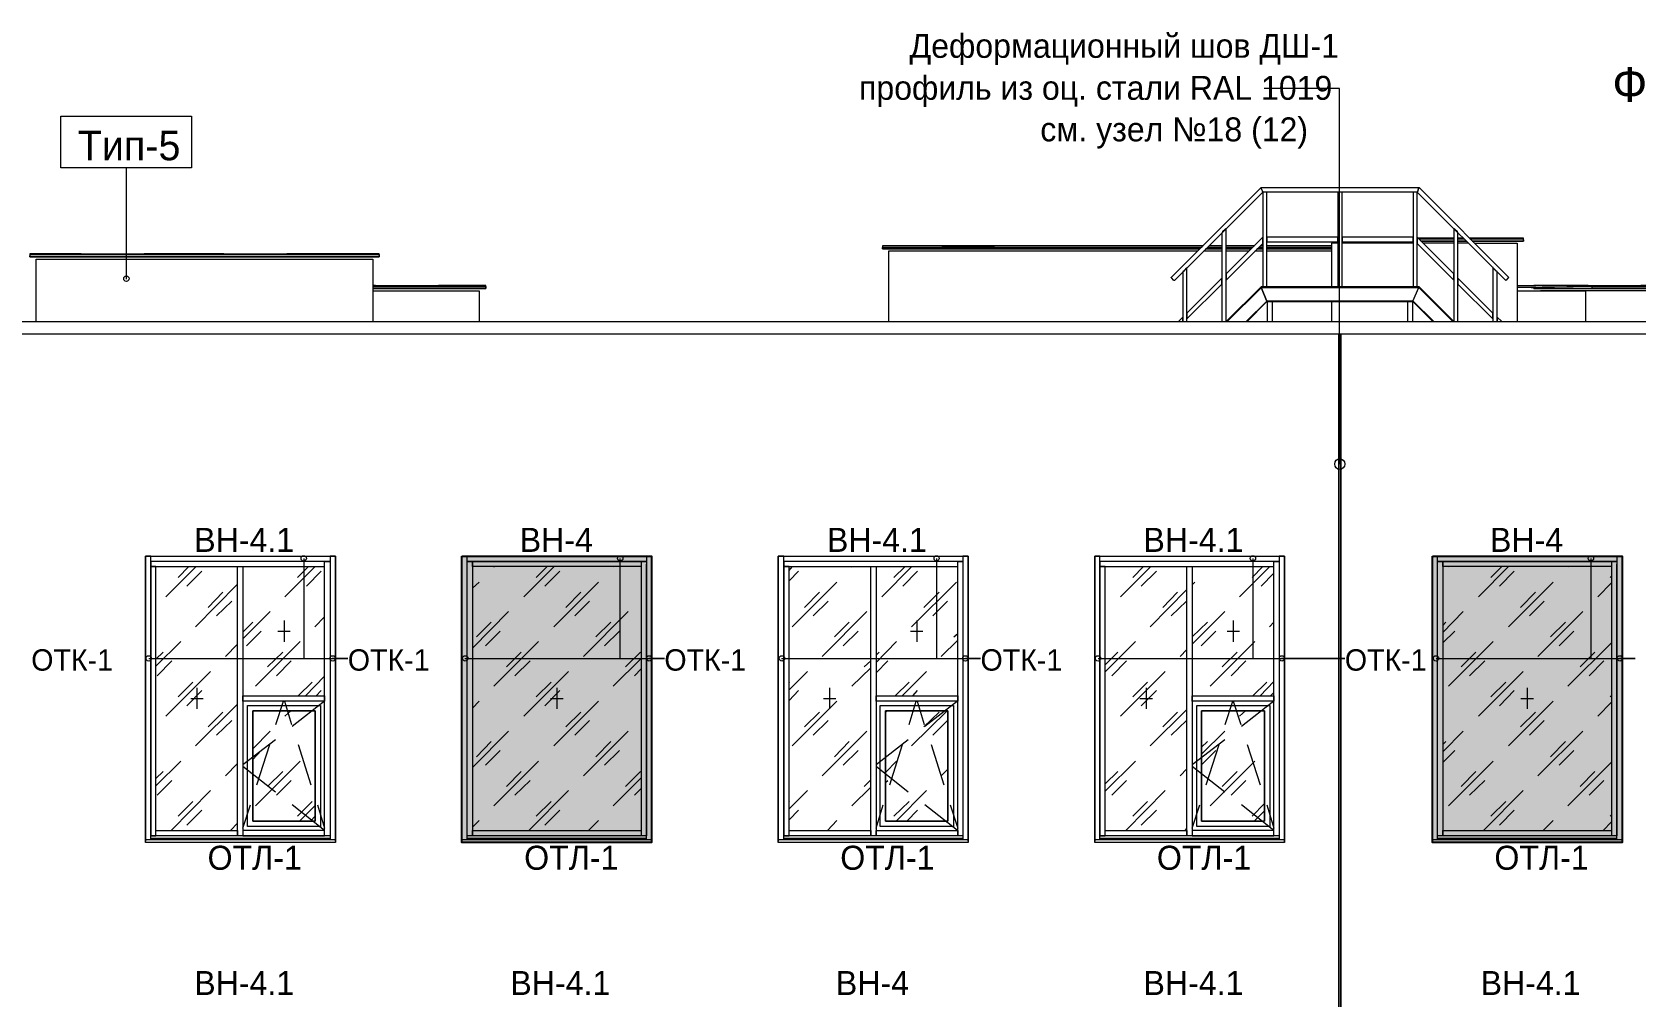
# Model space of a CAD drawing. Header units: millimetres. Extents: x 2294 to 908349, y -83289 to 219220.
# Drawn here: x 342625 to 357830, y 121908 to 131051 of the extents above; entities that cross this region are included whole.
import ezdxf

# ---------------------------------------------------------------- set-up
doc = ezdxf.new("R2010")
doc.units = ezdxf.units.MM
doc.layers.add('PDF _Геометрия', color=7, linetype='Continuous')
doc.layers.add('PDF _Текст', color=7, linetype='Continuous')

msp = doc.modelspace()

# ---------------------------------------------------------------- hatches: boundary and pattern name
at = {"transparency": 33554551}
h = msp.add_hatch(color=3, dxfattribs=at)
h.dxf.hatch_style = 1
h.paths.add_polyline_path([(346698.7, 126085), (348497.7, 126085), (348497.7, 123371.6), (346698.7, 123371.6)])
h = msp.add_hatch(color=3, dxfattribs=at)
h.dxf.hatch_style = 1
h.paths.add_polyline_path([(355901.4, 126085), (357700.4, 126085), (357700.4, 123371.6), (355901.4, 123371.6)])

# ---------------------------------------------------------------- linework, layer by layer
for points in [[(346698.7, 126085), (348497.7, 126085), (348497.7, 123371.6), (346698.7, 123371.6)], [(355901.4, 126085), (357700.4, 126085), (357700.4, 123371.6), (355901.4, 123371.6)]]:
    msp.add_lwpolyline(points, close=True)
at = {"layer": 'PDF _Геометрия', "lineweight": 9}
for points in [[(355020.9, 126957), (355020.9, 130517), (354305.5, 130517)], [(343519.7, 128709.5), (343519.7, 129763.5)], [(354330.9, 128637.5), (354330.9, 129534.9), (354326.7, 129534.9), (354322.4, 129534.9), (354297, 129534.9), (354292.8, 129534.9), (354288.6, 129539.2), (354288.6, 129543.4), (354275.9, 129568.8), (354275.9, 129573), (354275.9, 129577.3), (354275.9, 129573), (354275.9, 129568.8), (354288.6, 129543.4), (354288.6, 129539.2), (354292.8, 129534.9), (353454.7, 128696.8), (353450.4, 128696.8), (353450.4, 128701), (353446.2, 128701), (353429.3, 128718), (353429.3, 128722.2), (353425, 128722.2), (353425, 128726.4), (354275.9, 129577.3), (355774.4, 129577.3), (356625.2, 128726.4), (356621, 128722.2), (356616.8, 128718), (356599.8, 128701), (356595.6, 128701), (356595.6, 128696.8), (355757.4, 129534.9), (355757.4, 129539.2), (355761.7, 129539.2), (355761.7, 129543.4), (355770.1, 129568.8), (355774.4, 129573), (355774.4, 129577.3), (355774.4, 129573), (355770.1, 129568.8), (355761.7, 129543.4), (355761.7, 129539.2), (355757.4, 129539.2), (355757.4, 129534.9), (354292.8, 129534.9), (354292.8, 128637.5)], [(355046.3, 128637.5), (355046.3, 129534.9), (355042.1, 129534.9), (355037.8, 129534.9), (355012.4, 129534.9), (355008.2, 129534.9), (355004, 129534.9), (355004, 128637.5)], [(355757.4, 128637.5), (355757.4, 129534.9), (355753.2, 129534.9), (355749, 129534.9), (355727.8, 129534.9), (355723.6, 129534.9), (355719.3, 129534.9), (355719.3, 128637.5)], [(356142.6, 128307.3), (356142.6, 129149.7), (356142.6, 129154), (356138.4, 129154), (356138.4, 129158.2), (356113, 129179.4), (356108.8, 129183.6), (356108.8, 129187.8), (356104.6, 129187.8), (356104.6, 128307.3), (355774.4, 128637.5), (355774.4, 128633.3), (355774.4, 128629.1), (354275.9, 128629.1), (354280.1, 128629.1), (354280.1, 128624.8), (354326.7, 128506.3), (354280.1, 128624.8), (354280.1, 128629.1), (354275.9, 128629.1), (354275.9, 128633.3), (354275.9, 128637.5), (353945.7, 128307.3), (353945.7, 129187.8), (353941.5, 129187.8), (353941.5, 129183.6), (353937.2, 129183.6), (353937.2, 129179.4), (353911.8, 129158.2), (353911.8, 129154), (353907.6, 129154), (353907.6, 129149.7), (353903.4, 129149.7), (353903.4, 128307.3)], [(356104.6, 129098.9), (355761.7, 129098.9)], [(355774.4, 129090.5), (356104.6, 129090.5)], [(356193.4, 129098.9), (356142.6, 129098.9)], [(356142.6, 129090.5), (356201.9, 129090.5)], [(356256.9, 129090.5), (356764.9, 129090.5), (356764.9, 129098.9), (356248.5, 129098.9)], [(356764.9, 129082), (356764.9, 129069.3), (356278.1, 129069.3), (356764.9, 129069.3), (356764.9, 129090.5)], [(345915.6, 128942.3), (345915.6, 128921.1), (342605.3, 128921.1), (342605.3, 128929.6)], [(342605.3, 128942.3), (342605.3, 128921.1), (345915.6, 128921.1), (345915.6, 128929.6)], [(343092.1, 128946.5), (343689, 128946.5)], [(344442.5, 128946.5), (345039.3, 128946.5)], [(353729.8, 129027), (351748.7, 129027), (351249.2, 129027), (350686.2, 129027), (350686.2, 129014.3), (353717.1, 129014.3)], [(350686.2, 129014.3), (350686.2, 128997.3), (353695.9, 128997.3), (350686.2, 128997.3), (350686.2, 129010)], [(353674.8, 128976.2), (350745.5, 128976.2), (350745.5, 128307.3)], [(351249.2, 129027), (351748.7, 129027)], [(353903.4, 128976.2), (353729.8, 128976.2)], [(353772.1, 129014.3), (353903.4, 129014.3)], [(353903.4, 129027), (353784.8, 129027)], [(354216.6, 129027), (353945.7, 129027)], [(353945.7, 129014.3), (354199.7, 129014.3)], [(354161.6, 128976.2), (353945.7, 128976.2)], [(354292.8, 128976.2), (354216.6, 128976.2)], [(354258.9, 129014.3), (354292.8, 129014.3)], [(354292.8, 129027), (354271.6, 129027)], [(354944.7, 129027), (354330.9, 129027)], [(354330.9, 129014.3), (354944.7, 129014.3)], [(354944.7, 128976.2), (354330.9, 128976.2)], [(355004, 129052.4), (354944.7, 129052.4), (354944.7, 128637.5)], [(355719.3, 129052.4), (355046.3, 129052.4)], [(356104.6, 129052.4), (355812.5, 129052.4)], [(356244.2, 129052.4), (356142.6, 129052.4)], [(356299.3, 129052.4), (356599.8, 129052.4), (356705.6, 129052.4), (356705.6, 128307.3)], [(342664.6, 128307.3), (342664.6, 128900), (345750.5, 128900), (345856.3, 128900), (345856.3, 128307.3)], [(353573.2, 128307.3), (353573.2, 128819.5), (353573.2, 128815.3), (353568.9, 128815.3), (353568.9, 128811.1), (353564.7, 128811.1), (353543.6, 128785.7), (353539.3, 128785.7), (353539.3, 128781.5), (353535.1, 128781.5), (353535.1, 128777.2), (353535.1, 128307.3), (353535.1, 128337), (353535.1, 128341.2), (353535.1, 128345.4), (353535.1, 128349.7), (353492.8, 128307.3)], [(356557.5, 128307.3), (356515.2, 128349.7), (356515.2, 128345.4), (356515.2, 128341.2), (356515.2, 128337), (356515.2, 128307.3), (356515.2, 128777.2), (356515.2, 128781.5), (356510.9, 128781.5), (356506.7, 128785.7), (356481.3, 128811.1), (356477.1, 128815.3), (356477.1, 128819.5), (356472.8, 128819.5), (356472.8, 128307.3)], [(345856.3, 128641.8), (346927.3, 128641.8), (346927.3, 128650.2), (346478.6, 128650.2), (346478.6, 128646), (345881.7, 128646), (345881.7, 128650.2), (345856.3, 128650.2)], [(346927.3, 128641.8), (346927.3, 128620.6), (345856.3, 128620.6), (346927.3, 128620.6), (346927.3, 128633.3)], [(345881.7, 128646), (346478.6, 128646)], [(353446.2, 128701), (353429.3, 128718)], [(354136.2, 128307.3), (354330.9, 128502.1), (354330.9, 128497.8), (355715.1, 128497.8), (355719.3, 128497.8), (355719.3, 128502.1), (355719.3, 128506.3), (355770.1, 128624.8), (355770.1, 128629.1), (355774.4, 128629.1), (355774.4, 128633.3), (355774.4, 128637.5), (354275.9, 128637.5), (354275.9, 128633.3), (354275.9, 128629.1), (353954.2, 128307.3)], [(354275.9, 128637.5), (355774.4, 128637.5), (354275.9, 128637.5)], [(354322.4, 128637.5), (354297, 128637.5)], [(355037.8, 128637.5), (355012.4, 128637.5)], [(355749, 128637.5), (355727.8, 128637.5)], [(355774.4, 128637.5), (355774.4, 128637.5)], [(356616.8, 128718), (356599.8, 128701)], [(356968.1, 128646), (356705.6, 128650.2), (357412.6, 128641.8), (357412.6, 128620.6), (356705.6, 128633.3), (356968.1, 128629.1)], [(358377.7, 128646), (358597.8, 128646), (358377.7, 128646), (358377.7, 128650.2), (357878.2, 128650.2), (357878.2, 128646), (357378.7, 128646), (357378.7, 128650.2), (356862.3, 128650.2)], [(357378.7, 128646), (357878.2, 128646)], [(357412.6, 128641.8), (358102.6, 128641.8), (358784.1, 128650.2), (358534.3, 128646)], [(345856.3, 128599.4), (346762.2, 128599.4), (346863.8, 128599.4), (346863.8, 128307.3)], [(355914.1, 128307.3), (355719.3, 128502.1), (354330.9, 128502.1), (354330.9, 128506.3), (354326.7, 128506.3), (354330.9, 128502.1), (354330.9, 128497.8), (354144.6, 128307.3)], [(354330.9, 128497.8), (354330.9, 128497.8)], [(354377.5, 128493.6), (354343.6, 128493.6), (354339.4, 128493.6), (354335.1, 128493.6), (354335.1, 128307.3)], [(354385.9, 128307.3), (354385.9, 128493.6), (354381.7, 128493.6), (354377.5, 128493.6), (354343.6, 128493.6)], [(354944.7, 128502.1), (354944.7, 128497.8), (354944.7, 128307.3)], [(355706.6, 128493.6), (355672.8, 128493.6), (355668.5, 128493.6), (355664.3, 128493.6), (355664.3, 128307.3)], [(355715.1, 128307.3), (355715.1, 128493.6), (355710.9, 128493.6), (355706.6, 128493.6), (355672.8, 128493.6)], [(355905.6, 128307.3), (355715.1, 128497.8), (355719.3, 128497.8), (355719.3, 128502.1), (355719.3, 128506.3), (355770.1, 128624.8), (355770.1, 128629.1), (355774.4, 128629.1), (356096.1, 128307.3)], [(355715.1, 128497.8), (355715.1, 128497.8)], [(356705.6, 128599.4), (357247.5, 128599.4), (357353.3, 128599.4), (357353.3, 128307.3)], [(359228.6, 128599.4), (356925.8, 128599.4)], [(418254.3, 128188.8), (418254.3, 128307.3), (418254.3, 128188.8), (313943.3, 128188.8), (313943.3, 128307.3), (418254.3, 128307.3)], [(314502, 114435.6), (314023.7, 114435.6), (314502, 114435.6), (314023.7, 114435.6), (314502, 114435.6), (314502, 117686.6), (316601.6, 117686.6), (316601.6, 114435.6), (317202.7, 114435.6), (317202.7, 117686.6), (318603.9, 117686.6), (318603.9, 114435.6), (355012.4, 114435.6), (355012.4, 128188.8), (355012.4, 114435.6), (355033.6, 114435.6), (355033.6, 128188.8), (355033.6, 114435.6), (388559.4, 114435.6)], [(343752.5, 123397), (343752.5, 123460.5), (343752.5, 124734.6), (343752.5, 123435.1), (343799, 123435.1), (343799, 124734.6), (343799, 125987.6), (343752.5, 125987.6), (343752.5, 124734.6), (343752.5, 126008.8), (343752.5, 126085), (343701.7, 126085), (343701.7, 126008.8), (343701.7, 124734.6), (343701.7, 123460.5), (343701.7, 123384.3), (343701.7, 126085), (345500.7, 126085), (345500.7, 123384.3), (345500.7, 123460.5), (345500.7, 124734.6), (345500.7, 126008.8), (345500.7, 126085), (345449.9, 126085), (345449.9, 126008.8), (345449.9, 124734.6), (345449.9, 123460.5), (345449.9, 123397)], [(345200.2, 126063.8), (345200.2, 125115.6), (345619.3, 125115.6), (345471.1, 125115.6)], [(346749.5, 123397), (346749.5, 123460.5), (346749.5, 126008.8), (346749.5, 126085), (346698.7, 126085), (346698.7, 126008.8), (346698.7, 123460.5), (346698.7, 123384.3), (346698.7, 126085), (348502, 126085), (348502, 123384.3), (348502, 123460.5), (348502, 126008.8), (348502, 126085), (348451.2, 126085), (348451.2, 126008.8)], [(348197.2, 126063.8), (348197.2, 125115.6), (348620.5, 125115.6), (348472.3, 125115.6)], [(349750.7, 123397), (349750.7, 123460.5), (349750.7, 124734.6), (349750.7, 123435.1), (349801.5, 123435.1), (349801.5, 124734.6), (349801.5, 125987.6), (349750.7, 125987.6), (349750.7, 124734.6), (349750.7, 126008.8), (349750.7, 126085), (349699.9, 126085), (349699.9, 126008.8), (349699.9, 124734.6), (349699.9, 123460.5), (349699.9, 123384.3), (349699.9, 126085), (351499, 126085), (351499, 123384.3), (351499, 123460.5), (351499, 124734.6), (351499, 126008.8), (351499, 126085), (351448.2, 126085), (351448.2, 126008.8), (351448.2, 124734.6), (351448.2, 123460.5), (351448.2, 123397)], [(351198.4, 126063.8), (351198.4, 125115.6), (351617.5, 125115.6), (351473.6, 125115.6)], [(352747.7, 123397), (352747.7, 123460.5), (352747.7, 124734.6), (352747.7, 123435.1), (352798.5, 123435.1), (352798.5, 124734.6), (352798.5, 125987.6), (352747.7, 125987.6), (352747.7, 124734.6), (352747.7, 126008.8), (352747.7, 126085), (352701.2, 126085), (352701.2, 126008.8), (352701.2, 124734.6), (352701.2, 123460.5), (352701.2, 123384.3), (352701.2, 126085), (354500.2, 126085), (354500.2, 123384.3), (354500.2, 123460.5), (354500.2, 124734.6), (354500.2, 126008.8), (354500.2, 126085), (354449.4, 126085), (354449.4, 126008.8), (354449.4, 124734.6), (354449.4, 123460.5), (354449.4, 123397)], [(354199.7, 126063.8), (354199.7, 125115.6), (355071.7, 125115.6), (354470.6, 125115.6)], [(355947.9, 123397), (355947.9, 123460.5), (355947.9, 126008.8), (355947.9, 126085), (355901.4, 126085), (355901.4, 126008.8), (355901.4, 123460.5), (355901.4, 123384.3), (355901.4, 126085), (357700.4, 126085), (357700.4, 123384.3), (357700.4, 123460.5), (357700.4, 126008.8), (357700.4, 126085), (357649.6, 126085), (357649.6, 126008.8)], [(357404.1, 126063.8), (357404.1, 125115.6), (357823.2, 125115.6), (357675, 125115.6)], [(343892.2, 125699.8), (344180, 125987.6)], [(344010.7, 125881.8), (344112.3, 125987.6)], [(344091.1, 125801.4), (344235.1, 125941.1)], [(345399.1, 123485.9), (344624.5, 123485.9), (344624.5, 123435.1), (345399.1, 123435.1), (345399.1, 124734.6), (345399.1, 126008.8), (345399.1, 126034.2), (345449.9, 126034.2), (345449.9, 126008.8), (345449.9, 124734.6), (345449.9, 123435.1), (345399.1, 123435.1), (345399.1, 123485.9), (345090.1, 123727.2)], [(344743, 125983.4), (344743, 125987.6)], [(345022.4, 125699.8), (345310.2, 125987.6)], [(345140.9, 125881.8), (345246.8, 125987.6)], [(345225.6, 125801.4), (345365.3, 125941.1)], [(348451.2, 123435.1), (346749.5, 123435.1), (346749.5, 126008.8), (346749.5, 126034.2), (346800.3, 126034.2), (346800.3, 126008.8), (346800.3, 123435.1), (346749.5, 123435.1)], [(347003.5, 125983.4), (347007.7, 125987.6)], [(347287.1, 125699.8), (347574.9, 125987.6)], [(347405.6, 125881.8), (347507.2, 125987.6)], [(347486, 125801.4), (347630, 125941.1)], [(348133.7, 125983.4), (348137.9, 125987.6)], [(348400.4, 126034.2), (348451.2, 126034.2)], [(348400.4, 126034.2), (348400.4, 126008.8)], [(348400.4, 126008.8), (348400.4, 123435.1)], [(348451.2, 123397), (348451.2, 123460.5), (348451.2, 126008.8), (348451.2, 123435.1)], [(349801.5, 125949.5), (349835.4, 125987.6)], [(349801.5, 125852.2), (349890.4, 125941.1)], [(350398.4, 125983.4), (350402.6, 125987.6)], [(350682, 125699.8), (350965.6, 125987.6)], [(350796.3, 125881.8), (350902.1, 125987.6)], [(350881, 125801.4), (351020.6, 125941.1)], [(352942.5, 125699.8), (353230.3, 125987.6)], [(353061, 125881.8), (353162.6, 125987.6)], [(353141.4, 125801.4), (353285.3, 125941.1)], [(354398.6, 123485.9), (353624, 123485.9), (353624, 123435.1), (354398.6, 123435.1), (354398.6, 124734.6), (354398.6, 126008.8), (354398.6, 126034.2), (354449.4, 126034.2), (354449.4, 126008.8), (354449.4, 124734.6), (354449.4, 123435.1), (354398.6, 123435.1), (354398.6, 123485.9), (354089.6, 123727.2)], [(353793.3, 125983.4), (353793.3, 125987.6)], [(354072.7, 125699.8), (354360.5, 125987.6)], [(354191.2, 125881.8), (354292.8, 125987.6)], [(354275.9, 125801.4), (354398.6, 125924.1)], [(357649.6, 123435.1), (355947.9, 123435.1), (355947.9, 126008.8), (355947.9, 126034.2), (355998.7, 126034.2), (355998.7, 126008.8), (355998.7, 123435.1), (355947.9, 123435.1)], [(356053.8, 125983.4), (356058, 125987.6)], [(356337.4, 125699.8), (356621, 125987.6)], [(356455.9, 125881.8), (356557.5, 125987.6)], [(356536.3, 125801.4), (356676, 125941.1)], [(357184, 125983.4), (357188.2, 125987.6)], [(357598.8, 126034.2), (357649.6, 126034.2)], [(357598.8, 126034.2), (357598.8, 126008.8)], [(357598.8, 126008.8), (357598.8, 123435.1)], [(357649.6, 123397), (357649.6, 123460.5), (357649.6, 126008.8), (357649.6, 123435.1)], [(344175.8, 125416.2), (344573.7, 125818.3)], [(346800.3, 125780.2), (346863.8, 125839.5)], [(347570.7, 125416.2), (347994, 125839.5)], [(349831.2, 125416.2), (350254.5, 125839.5)], [(350961.4, 125416.2), (351388.9, 125839.5)], [(353226.1, 125416.2), (353573.2, 125767.5)], [(353624, 125814.1), (353649.4, 125839.5)], [(356621, 125416.2), (357044.3, 125839.5)], [(357467.6, 125699.8), (357598.8, 125831)], [(357586.1, 125881.8), (357598.8, 125894.5)], [(344294.3, 125598.2), (344434, 125742.1)], [(344374.7, 125517.8), (344518.7, 125657.5)], [(347685, 125598.2), (347828.9, 125742.1)], [(347769.7, 125517.8), (347909.3, 125657.5)], [(349949.7, 125598.2), (350089.4, 125742.1)], [(350030.1, 125517.8), (350174, 125657.5)], [(351079.9, 125598.2), (351223.8, 125742.1)], [(351164.6, 125517.8), (351304.3, 125657.5)], [(353344.6, 125598.2), (353484.3, 125742.1)], [(353425, 125517.8), (353568.9, 125657.5)], [(356735.3, 125598.2), (356879.2, 125742.1)], [(356819.9, 125517.8), (356959.6, 125657.5)], [(344624.5, 125301.9), (344882.7, 125560.1)], [(344624.5, 125365.4), (344717.6, 125458.5)], [(345013.9, 125475.4), (345013.9, 125272.2)], [(345306, 125416.2), (345399.1, 125509.3)], [(346800.3, 125213), (347143.2, 125560.1)], [(346838.4, 125318.8), (346978.1, 125458.5)], [(347854.3, 125132.6), (348277.6, 125560.1)], [(347968.6, 125318.8), (348112.5, 125458.5)], [(350114.8, 125132.6), (350538.1, 125560.1)], [(350233.3, 125318.8), (350373, 125458.5)], [(351012.2, 125475.4), (351012.2, 125272.2)], [(353624, 125251.1), (353933, 125560.1)], [(353624, 125318.8), (353767.9, 125458.5)], [(354013.4, 125475.4), (354013.4, 125272.2)], [(354356.3, 125416.2), (354398.6, 125458.5)], [(355998.7, 125361.1), (356193.4, 125560.1)], [(355998.7, 125428.9), (356028.4, 125458.5)], [(356900.4, 125132.6), (357327.9, 125560.1)], [(357018.9, 125318.8), (357162.8, 125458.5)], [(344658.4, 125234.1), (344798, 125373.8)], [(344954.7, 125373.8), (345073.2, 125373.8)], [(346923, 125234.1), (347062.7, 125373.8)], [(348053.3, 125234.1), (348193, 125373.8)], [(350313.7, 125234.1), (350457.7, 125373.8)], [(350952.9, 125373.8), (351071.4, 125373.8)], [(351245, 125132.6), (351401.6, 125289.2)], [(351363.5, 125318.8), (351401.6, 125352.7)], [(353708.6, 125234.1), (353848.3, 125373.8)], [(353954.2, 125373.8), (354072.7, 125373.8)], [(355998.7, 125263.8), (356113, 125373.8)], [(357103.6, 125234.1), (357243.2, 125373.8)], [(343799, 125043.7), (344036.1, 125276.5)], [(343799, 125107.2), (343866.8, 125174.9)], [(344459.4, 125132.6), (344573.7, 125251.1)], [(344743, 124853.2), (345166.3, 125276.5)], [(344857.3, 125035.2), (345001.2, 125174.9)], [(347003.5, 124853.2), (347426.8, 125276.5)], [(347122, 125035.2), (347261.7, 125174.9)], [(348252.2, 125035.2), (348391.9, 125174.9)], [(350627, 125077.5), (350821.7, 125276.5)], [(350627, 125145.3), (350656.6, 125174.9)], [(352798.5, 124988.6), (353086.4, 125276.5)], [(352798.5, 125056.4), (352917.1, 125174.9)], [(353509.7, 125132.6), (353573.2, 125200.3)], [(353793.3, 124853.2), (354216.6, 125276.5)], [(353907.6, 125035.2), (354051.5, 125174.9)], [(356053.8, 124853.2), (356477.1, 125276.5)], [(356172.3, 125035.2), (356312, 125174.9)], [(357184, 124853.2), (357598.8, 125263.8)], [(357302.5, 125035.2), (357442.2, 125174.9)], [(343731.3, 125115.6), (345619.3, 125115.6)], [(343811.7, 124950.5), (343951.4, 125094.5)], [(343892.2, 124569.6), (344315.5, 124992.9)], [(344942, 124950.5), (345081.7, 125094.5)], [(346728.3, 125115.6), (348620.5, 125115.6)], [(347202.4, 124950.5), (347346.4, 125094.5)], [(347287.1, 124569.6), (347710.4, 124992.9)], [(348133.7, 124853.2), (348400.4, 125115.6)], [(348336.9, 124950.5), (348400.4, 125018.3)], [(349729.6, 125115.6), (351617.5, 125115.6)], [(349801.5, 124819.3), (349975.1, 124992.9)], [(350398.4, 124853.2), (350576.2, 125026.7)], [(350512.7, 125035.2), (350576.2, 125094.5)], [(350627, 124980.2), (350737, 125094.5)], [(350872.5, 124760), (351105.3, 124992.9)], [(352730.8, 125115.6), (355071.7, 125115.6)], [(352862, 124950.5), (353001.7, 125094.5)], [(352942.5, 124569.6), (353365.8, 124992.9)], [(353992.3, 124950.5), (354131.9, 125094.5)], [(355935.2, 125115.6), (357823.2, 125115.6)], [(356252.7, 124950.5), (356396.6, 125094.5)], [(356337.4, 124569.6), (356760.7, 124992.9)], [(357387.2, 124950.5), (357526.9, 125094.5)], [(344010.7, 124751.6), (344150.4, 124891.3)], [(344188.5, 124836.2), (344188.5, 124637.3)], [(345149.4, 124760), (345280.6, 124891.3)], [(345217.1, 124760), (345399.1, 124946.3)], [(347405.6, 124751.6), (347545.3, 124891.3)], [(347600.3, 124836.2), (347600.3, 124637.3)], [(349801.5, 124882.8), (349805.8, 124891.3)], [(350186.7, 124836.2), (350186.7, 124637.3)], [(350809, 124760), (350940.2, 124891.3)], [(353061, 124751.6), (353200.7, 124891.3)], [(353188, 124836.2), (353188, 124637.3)], [(354199.7, 124760), (354330.9, 124891.3)], [(354267.4, 124760), (354398.6, 124895.5)], [(356455.9, 124751.6), (356595.6, 124891.3)], [(356798.8, 124836.2), (356798.8, 124637.3)], [(344091.1, 124666.9), (344235.1, 124810.8)], [(344129.2, 124734.6), (344247.8, 124734.6)], [(344175.8, 124285.9), (344573.7, 124683.8)], [(344937.7, 124489.1), (345009.7, 124709.2)], [(345018.2, 124709.2), (345085.9, 124489.1)], [(345399.1, 124709.2), (345090.1, 124472.2)], [(345318.7, 124760), (345365.3, 124810.8)], [(346800.3, 124645.8), (346863.8, 124709.2)], [(347486, 124666.9), (347630, 124810.8)], [(347541.1, 124734.6), (347659.6, 124734.6)], [(347570.7, 124285.9), (347994, 124709.2)], [(349801.5, 124717.7), (349890.4, 124810.8)], [(349831.2, 124285.9), (350254.5, 124709.2)], [(350127.5, 124734.6), (350246, 124734.6)], [(350940.2, 124489.1), (351007.9, 124709.2)], [(350974.1, 124760), (351020.6, 124810.8)], [(351016.4, 124709.2), (351084.1, 124489.1)], [(351397.4, 124709.2), (351088.4, 124472.2)], [(353128.7, 124734.6), (353247.2, 124734.6)], [(353141.4, 124666.9), (353285.3, 124810.8)], [(353937.2, 124489.1), (354009.2, 124709.2)], [(354013.4, 124709.2), (354085.4, 124489.1)], [(354398.6, 124709.2), (354089.6, 124472.2)], [(354364.8, 124760), (354398.6, 124793.9)], [(356536.3, 124666.9), (356676, 124810.8)], [(356621, 124285.9), (357044.3, 124709.2)], [(356739.5, 124734.6), (356858, 124734.6)], [(357467.6, 124569.6), (357598.8, 124700.8)], [(357586.1, 124751.6), (357598.8, 124764.3)], [(344294.3, 124468), (344434, 124607.7)], [(345022.4, 124569.6), (345077.4, 124620.4)], [(347685, 124468), (347828.9, 124607.7)], [(349949.7, 124468), (350089.4, 124607.7)], [(350715.9, 124603.4), (350732.8, 124620.4)], [(350961.4, 124285.9), (351300, 124620.4)], [(351079.9, 124468), (351223.8, 124607.7)], [(353226.1, 124285.9), (353573.2, 124633.1)], [(353344.6, 124468), (353484.3, 124607.7)], [(354072.7, 124569.6), (354127.7, 124620.4)], [(356735.3, 124468), (356879.2, 124607.7)], [(344374.7, 124387.5), (344518.7, 124527.2)], [(344717.6, 124260.5), (344882.7, 124425.6)], [(346800.3, 124082.8), (347143.2, 124425.6)], [(347769.7, 124387.5), (347909.3, 124527.2)], [(347854.3, 124002.3), (348277.6, 124425.6)], [(350030.1, 124387.5), (350174, 124527.2)], [(350114.8, 124002.3), (350538.1, 124425.6)], [(351164.6, 124387.5), (351304.3, 124527.2)], [(353425, 124387.5), (353568.9, 124527.2)], [(353712.9, 124209.7), (353933, 124425.6)], [(355998.7, 124230.9), (356193.4, 124425.6)], [(356819.9, 124387.5), (356959.6, 124527.2)], [(356900.4, 124002.3), (357327.9, 124425.6)], [(344933.5, 124345.2), (344624.5, 124108.2)], [(344717.6, 124324), (344717.6, 124328.3)], [(344717.6, 124158.9), (344798, 124243.6)], [(344755.7, 123917.7), (344878.5, 124298.6)], [(345149.4, 124298.6), (345267.9, 123917.7)], [(345306, 124285.9), (345310.2, 124290.2)], [(346838.4, 124184.3), (346978.1, 124328.3)], [(346923, 124103.9), (347062.7, 124243.6)], [(347968.6, 124184.3), (348112.5, 124328.3)], [(348053.3, 124103.9), (348193, 124243.6)], [(350233.3, 124184.3), (350373, 124328.3)], [(350313.7, 124103.9), (350457.7, 124243.6)], [(350931.8, 124345.2), (350627, 124108.2)], [(350758.2, 123917.7), (350876.7, 124298.6)], [(351147.6, 124298.6), (351270.4, 123917.7)], [(353933, 124345.2), (353624, 124108.2)], [(353712.9, 124273.2), (353767.9, 124328.3)], [(353712.9, 124108.2), (353848.3, 124243.6)], [(353755.2, 123917.7), (353878, 124298.6)], [(354144.6, 124298.6), (354267.4, 123917.7)], [(355998.7, 124298.6), (356028.4, 124328.3)], [(355998.7, 124129.3), (356113, 124243.6)], [(357018.9, 124184.3), (357162.8, 124328.3)], [(357103.6, 124103.9), (357243.2, 124243.6)], [(343799, 123909.2), (344036.1, 124142)], [(344459.4, 124002.3), (344573.7, 124120.9)], [(344933.5, 123849.9), (344624.5, 124091.2)], [(344743, 123718.7), (345166.3, 124142)], [(347003.5, 123718.7), (347426.8, 124142)], [(350931.8, 123849.9), (350627, 124091.2)], [(350715.9, 124036.2), (350821.7, 124142)], [(352798.5, 123858.4), (353086.4, 124142)], [(353933, 123849.9), (353624, 124091.2)], [(353793.3, 123718.7), (354216.6, 124142)], [(356053.8, 123718.7), (356477.1, 124142)], [(357184, 123718.7), (357598.8, 124133.6)], [(343799, 123976.9), (343866.8, 124044.7)], [(343811.7, 123820.3), (343951.4, 123960)], [(344857.3, 123900.7), (345001.2, 124044.7)], [(344942, 123820.3), (345081.7, 123960)], [(347122, 123900.7), (347261.7, 124044.7)], [(347202.4, 123820.3), (347346.4, 123960)], [(348133.7, 123718.7), (348400.4, 123985.4)], [(348252.2, 123900.7), (348391.9, 124044.7)], [(350512.7, 123900.7), (350576.2, 123964.2)], [(350715.9, 123938.8), (350737, 123960)], [(351245, 124002.3), (351308.5, 124065.8)], [(352798.5, 123926.1), (352917.1, 124044.7)], [(352862, 123820.3), (353001.7, 123960)], [(353509.7, 124002.3), (353573.2, 124070.1)], [(353907.6, 123900.7), (354051.5, 124044.7)], [(353992.3, 123820.3), (354131.9, 123960)], [(356172.3, 123900.7), (356312, 124044.7)], [(356252.7, 123820.3), (356396.6, 123960)], [(357302.5, 123900.7), (357442.2, 124044.7)], [(357387.2, 123820.3), (357526.9, 123960)], [(343943, 123485.9), (344315.5, 123862.6)], [(347333.7, 123485.9), (347710.4, 123862.6)], [(348336.9, 123820.3), (348400.4, 123883.8)], [(349801.5, 123689.1), (349975.1, 123862.6)], [(350398.4, 123718.7), (350576.2, 123896.5)], [(350817.5, 123574.8), (351105.3, 123862.6)], [(352993.3, 123485.9), (353365.8, 123862.6)], [(356383.9, 123485.9), (356760.7, 123862.6)], [(344010.7, 123621.4), (344150.4, 123761)], [(344091.1, 123536.7), (344235.1, 123676.4)], [(344624.5, 123507.1), (344696.5, 123727.2)], [(345140.9, 123621.4), (345280.6, 123761)], [(345162.1, 123574.8), (345310.2, 123722.9)], [(345263.7, 123574.8), (345310.2, 123621.4)], [(345331.4, 123727.2), (345399.1, 123507.1)], [(347405.6, 123621.4), (347545.3, 123761)], [(347486, 123536.7), (347630, 123676.4)], [(349801.5, 123752.6), (349805.8, 123761)], [(349801.5, 123587.5), (349890.4, 123676.4)], [(350627, 123507.1), (350694.7, 123727.2)], [(350796.3, 123621.4), (350940.2, 123761)], [(350919.1, 123574.8), (351020.6, 123676.4)], [(351397.4, 123485.9), (351088.4, 123727.2)], [(351329.7, 123727.2), (351401.6, 123507.1)], [(353061, 123621.4), (353200.7, 123761)], [(353141.4, 123536.7), (353285.3, 123676.4)], [(353624, 123507.1), (353695.9, 123727.2)], [(354191.2, 123621.4), (354309.7, 123739.9)], [(354212.4, 123574.8), (354309.7, 123672.1)], [(354330.9, 123727.2), (354398.6, 123507.1)], [(356455.9, 123621.4), (356595.6, 123761)], [(356536.3, 123536.7), (356676, 123676.4)], [(357586.1, 123621.4), (357598.8, 123634.1)], [(344506, 123485.9), (344573.7, 123553.6)], [(346800.3, 123515.5), (346863.8, 123579)], [(347900.9, 123485.9), (347994, 123579)], [(350165.6, 123485.9), (350254.5, 123579)], [(353556.3, 123485.9), (353573.2, 123502.8)], [(356951.2, 123485.9), (357044.3, 123579)], [(357518.4, 123485.9), (357598.8, 123566.3)], [(345500.7, 123401.2), (345500.7, 123397), (343701.7, 123397), (343701.7, 123401.2)], [(345500.7, 123397), (345500.7, 123371.6), (343701.7, 123371.6), (343701.7, 123397)], [(343701.7, 123371.6), (343701.7, 123380.1)], [(345449.9, 123435.1), (343752.5, 123435.1)], [(345449.9, 123409.7), (343752.5, 123409.7), (345449.9, 123409.7)], [(345449.9, 123409.7), (343752.5, 123409.7)], [(345500.7, 123380.1), (345500.7, 123371.6)], [(348502, 123397), (346698.7, 123397), (346698.7, 123401.2)], [(348502, 123371.6), (346698.7, 123371.6), (346698.7, 123397)], [(346698.7, 123371.6), (346698.7, 123380.1)], [(348451.2, 123409.7), (346749.5, 123409.7), (348451.2, 123409.7)], [(348451.2, 123409.7), (346749.5, 123409.7)], [(348451.2, 123435.1), (348400.4, 123435.1)], [(348502, 123435.1), (348502, 123409.7), (348502, 123397), (348502, 123371.6), (348502, 123380.1)], [(351499, 123401.2), (351499, 123397), (349699.9, 123397), (349699.9, 123401.2)], [(351499, 123397), (351499, 123371.6), (349699.9, 123371.6), (349699.9, 123397)], [(349699.9, 123371.6), (349699.9, 123380.1)], [(351448.2, 123435.1), (349750.7, 123435.1)], [(351448.2, 123409.7), (349750.7, 123409.7), (351448.2, 123409.7)], [(351448.2, 123409.7), (349750.7, 123409.7)], [(351499, 123380.1), (351499, 123371.6)], [(354500.2, 123397), (352701.2, 123397), (352701.2, 123401.2)], [(354500.2, 123371.6), (352701.2, 123371.6), (352701.2, 123397)], [(352701.2, 123371.6), (352701.2, 123380.1)], [(354449.4, 123435.1), (352747.7, 123435.1)], [(354449.4, 123409.7), (352747.7, 123409.7), (354449.4, 123409.7)], [(354449.4, 123409.7), (352747.7, 123409.7)], [(354500.2, 123435.1), (354500.2, 123409.7), (354500.2, 123397), (354500.2, 123371.6), (354500.2, 123380.1)], [(357700.4, 123401.2), (357700.4, 123397), (355901.4, 123397), (355901.4, 123401.2)], [(357700.4, 123397), (357700.4, 123371.6), (355901.4, 123371.6), (355901.4, 123397)], [(355901.4, 123371.6), (355901.4, 123380.1)], [(357649.6, 123409.7), (355947.9, 123409.7), (357649.6, 123409.7)], [(357649.6, 123409.7), (355947.9, 123409.7)], [(357649.6, 123435.1), (357598.8, 123435.1)], [(357700.4, 123380.1), (357700.4, 123371.6)]]:
    msp.add_lwpolyline(points, dxfattribs=at)
for points in [[(342897.4, 130254.6), (344137.7, 130254.6), (344137.7, 129763.5), (342897.4, 129763.5)], [(354292.8, 129048.1), (354292.8, 129052.4), (354292.8, 129056.6), (354292.8, 129060.8), (354292.8, 129094.7), (354292.8, 129098.9), (354292.8, 129103.2), (354292.8, 129107.4), (353945.7, 128760.3), (353945.7, 128756.1), (353945.7, 128751.8), (353945.7, 128747.6), (353945.7, 128713.7), (353945.7, 128709.5), (353945.7, 128705.3), (353945.7, 128701)], [(354330.9, 129107.4), (354330.9, 129103.2), (354330.9, 129098.9), (354330.9, 129073.5), (354330.9, 129069.3), (354330.9, 129065.1), (355004, 129065.1), (355004, 129069.3), (355004, 129073.5), (355004, 129098.9), (355004, 129103.2), (355004, 129107.4)], [(355719.3, 129065.1), (355719.3, 129069.3), (355719.3, 129073.5), (355719.3, 129098.9), (355719.3, 129103.2), (355719.3, 129107.4), (355046.3, 129107.4), (355046.3, 129103.2), (355046.3, 129098.9), (355046.3, 129073.5), (355046.3, 129069.3), (355046.3, 129065.1)], [(356104.6, 128701), (356104.6, 128705.3), (356104.6, 128709.5), (356104.6, 128713.7), (356104.6, 128747.6), (356104.6, 128751.8), (356104.6, 128756.1), (356104.6, 128760.3), (355757.4, 129107.4), (355757.4, 129103.2), (355757.4, 129098.9), (355757.4, 129094.7), (355757.4, 129060.8), (355757.4, 129056.6), (355757.4, 129052.4), (355757.4, 129048.1)], [(342605.3, 128942.3), (345915.6, 128942.3), (345915.6, 128950.8), (345039.3, 128950.8), (345039.3, 128946.5), (344442.5, 128946.5), (344442.5, 128950.8), (343689, 128950.8), (343689, 128946.5), (343092.1, 128946.5), (343092.1, 128950.8), (342605.3, 128950.8)], [(353903.4, 128997.3), (353751, 128997.3)], [(354182.7, 128997.3), (353945.7, 128997.3)], [(354292.8, 128997.3), (354237.8, 128997.3)], [(354944.7, 128997.3), (354330.9, 128997.3)], [(356104.6, 129069.3), (355791.3, 129069.3)], [(356223.1, 129069.3), (356142.6, 129069.3)], [(353903.4, 128662.9), (353903.4, 128667.2), (353903.4, 128671.4), (353903.4, 128675.6), (353903.4, 128709.5), (353903.4, 128713.7), (353903.4, 128718), (353573.2, 128387.8), (353573.2, 128383.5), (353573.2, 128379.3), (353573.2, 128345.4), (353573.2, 128341.2), (353573.2, 128337), (353573.2, 128332.7)], [(356472.8, 128332.7), (356472.8, 128337), (356472.8, 128341.2), (356472.8, 128345.4), (356472.8, 128379.3), (356472.8, 128383.5), (356472.8, 128387.8), (356142.6, 128718), (356142.6, 128713.7), (356142.6, 128709.5), (356142.6, 128675.6), (356142.6, 128671.4), (356142.6, 128667.2), (356142.6, 128662.9)], [(356862.3, 128620.6), (359393.6, 128620.6), (356862.3, 128620.6), (356862.3, 128629.1)], [(344599.1, 126034.2), (343752.5, 126034.2), (343752.5, 125987.6), (344599.1, 125987.6), (345399.1, 125987.6), (345399.1, 126034.2), (344599.1, 126034.2), (343773.6, 126034.2), (343752.5, 126034.2), (343752.5, 126085), (343773.6, 126085), (344599.1, 126085), (345424.5, 126085), (345449.9, 126085), (345449.9, 126034.2), (345424.5, 126034.2)], [(346774.9, 126034.2), (346749.5, 126034.2), (346749.5, 126085), (346774.9, 126085), (348451.2, 126085), (348451.2, 126034.2)], [(350601.6, 126034.2), (349750.7, 126034.2), (349750.7, 125987.6), (350601.6, 125987.6), (351401.6, 125987.6), (351401.6, 126034.2), (350601.6, 126034.2), (349776.1, 126034.2), (349750.7, 126034.2), (349750.7, 126085), (349776.1, 126085), (350601.6, 126085), (351422.8, 126085), (351448.2, 126085), (351448.2, 126034.2), (351422.8, 126034.2)], [(353598.6, 126034.2), (352747.7, 126034.2), (352747.7, 125987.6), (353598.6, 125987.6), (354398.6, 125987.6), (354398.6, 126034.2), (353598.6, 126034.2), (352773.1, 126034.2), (352747.7, 126034.2), (352747.7, 126085), (352773.1, 126085), (353598.6, 126085), (354424, 126085), (354449.4, 126085), (354449.4, 126034.2), (354424, 126034.2)], [(355973.3, 126034.2), (355947.9, 126034.2), (355947.9, 126085), (355973.3, 126085), (357649.6, 126085), (357649.6, 126034.2)], [(344624.5, 123435.1), (344573.7, 123435.1), (343799, 123435.1), (343799, 123485.9), (344573.7, 123485.9), (344573.7, 123435.1), (344573.7, 124734.6), (344573.7, 125987.6), (344624.5, 125987.6), (344624.5, 124734.6)], [(348400.4, 125987.6), (346800.3, 125987.6), (346800.3, 126034.2), (348400.4, 126034.2)], [(350627, 123435.1), (350576.2, 123435.1), (349801.5, 123435.1), (349801.5, 123485.9), (350576.2, 123485.9), (350576.2, 123435.1), (350576.2, 124734.6), (350576.2, 125987.6), (350627, 125987.6), (350627, 124734.6)], [(351401.6, 126008.8), (351401.6, 126034.2), (351448.2, 126034.2), (351448.2, 126008.8), (351448.2, 124734.6), (351448.2, 123435.1), (351401.6, 123435.1), (351401.6, 124734.6)], [(353624, 123435.1), (353573.2, 123435.1), (352798.5, 123435.1), (352798.5, 123485.9), (353573.2, 123485.9), (353573.2, 123435.1), (353573.2, 124734.6), (353573.2, 125987.6), (353624, 125987.6), (353624, 124734.6)], [(357598.8, 125987.6), (355998.7, 125987.6), (355998.7, 126034.2), (357598.8, 126034.2)], [(345399.1, 124709.2), (344624.5, 124709.2), (344624.5, 124760), (345399.1, 124760)], [(351401.6, 124709.2), (350627, 124709.2), (350627, 124760), (351401.6, 124760)], [(354398.6, 124709.2), (353624, 124709.2), (353624, 124760), (354398.6, 124760)], [(344666.8, 124671.1), (345361, 124671.1), (345361, 123524), (344666.8, 123524)], [(345361, 124671.1), (345361, 123524), (344666.8, 123524), (344666.8, 124671.1)], [(345310.2, 124620.4), (344717.6, 124620.4), (344717.6, 123574.8), (345310.2, 123574.8)], [(344717.6, 123574.8), (344717.6, 124620.4), (345310.2, 124620.4), (345310.2, 123574.8)], [(350665.1, 124671.1), (351359.3, 124671.1), (351359.3, 123524), (350665.1, 123524)], [(351359.3, 124671.1), (351359.3, 123524), (350665.1, 123524), (350665.1, 124671.1)], [(351308.5, 124620.4), (350715.9, 124620.4), (350715.9, 123574.8), (351308.5, 123574.8)], [(350715.9, 123574.8), (350715.9, 124620.4), (351308.5, 124620.4), (351308.5, 123574.8)], [(353666.3, 124671.1), (354360.5, 124671.1), (354360.5, 123524), (353666.3, 123524)], [(354360.5, 124671.1), (354360.5, 123524), (353666.3, 123524), (353666.3, 124671.1)], [(354309.7, 124620.4), (353712.9, 124620.4), (353712.9, 123574.8), (354309.7, 123574.8)], [(353712.9, 123574.8), (353712.9, 124620.4), (354309.7, 124620.4), (354309.7, 123574.8)], [(348400.4, 123435.1), (346800.3, 123435.1), (346800.3, 123485.9), (348400.4, 123485.9)], [(351401.6, 123435.1), (350627, 123435.1), (350627, 123485.9), (351401.6, 123485.9)], [(357598.8, 123435.1), (355998.7, 123435.1), (355998.7, 123485.9), (357598.8, 123485.9)]]:
    msp.add_lwpolyline(points, close=True, dxfattribs=at)
for points in [[(343494.3, 128713.7), (343494.3, 128730.7), (343502.7, 128739.1), (343519.7, 128739.1)], [(343494.3, 128713.7), (343494.3, 128730.7), (343502.7, 128739.1), (343519.7, 128739.1)], [(343519.7, 128688.3), (343502.7, 128688.3), (343494.3, 128701), (343494.3, 128713.7)], [(343519.7, 128688.3), (343502.7, 128688.3), (343494.3, 128701), (343494.3, 128713.7)], [(343519.7, 128739.1), (343532.4, 128739.1), (343545.1, 128730.7), (343545.1, 128713.7)], [(343519.7, 128739.1), (343532.4, 128739.1), (343545.1, 128730.7), (343545.1, 128713.7)], [(343545.1, 128713.7), (343545.1, 128701), (343532.4, 128688.3), (343519.7, 128688.3)], [(343545.1, 128713.7), (343545.1, 128701), (343532.4, 128688.3), (343519.7, 128688.3)], [(354974.3, 126957), (354974.3, 126986.6), (354995.5, 127007.8), (355020.9, 127007.8)], [(354974.3, 126957), (354974.3, 126986.6), (354995.5, 127007.8), (355020.9, 127007.8)], [(355020.9, 127007.8), (355046.3, 127007.8), (355071.7, 126986.6), (355071.7, 126957)], [(355020.9, 127007.8), (355046.3, 127007.8), (355071.7, 126986.6), (355071.7, 126957)], [(355020.9, 126906.2), (354995.5, 126906.2), (354974.3, 126931.6), (354974.3, 126957)], [(355020.9, 126906.2), (354995.5, 126906.2), (354974.3, 126931.6), (354974.3, 126957)], [(355071.7, 126957), (355071.7, 126931.6), (355046.3, 126906.2), (355020.9, 126906.2)], [(355071.7, 126957), (355071.7, 126931.6), (355046.3, 126906.2), (355020.9, 126906.2)], [(345174.8, 126063.8), (345174.8, 126080.8), (345183.3, 126089.2), (345200.2, 126089.2)], [(345174.8, 126063.8), (345174.8, 126080.8), (345183.3, 126089.2), (345200.2, 126089.2)], [(345200.2, 126038.4), (345183.3, 126038.4), (345174.8, 126051.1), (345174.8, 126063.8)], [(345200.2, 126038.4), (345183.3, 126038.4), (345174.8, 126051.1), (345174.8, 126063.8)], [(345200.2, 126089.2), (345212.9, 126089.2), (345225.6, 126080.8), (345225.6, 126063.8)], [(345200.2, 126089.2), (345212.9, 126089.2), (345225.6, 126080.8), (345225.6, 126063.8)], [(345225.6, 126063.8), (345225.6, 126051.1), (345212.9, 126038.4), (345200.2, 126038.4)], [(345225.6, 126063.8), (345225.6, 126051.1), (345212.9, 126038.4), (345200.2, 126038.4)], [(348176, 126063.8), (348176, 126080.8), (348184.5, 126089.2), (348201.4, 126089.2)], [(348176, 126063.8), (348176, 126080.8), (348184.5, 126089.2), (348201.4, 126089.2)], [(348201.4, 126038.4), (348184.5, 126038.4), (348176, 126051.1), (348176, 126063.8)], [(348201.4, 126038.4), (348184.5, 126038.4), (348176, 126051.1), (348176, 126063.8)], [(348201.4, 126089.2), (348214.1, 126089.2), (348226.8, 126080.8), (348226.8, 126063.8)], [(348201.4, 126089.2), (348214.1, 126089.2), (348226.8, 126080.8), (348226.8, 126063.8)], [(348226.8, 126063.8), (348226.8, 126051.1), (348214.1, 126038.4), (348201.4, 126038.4)], [(348226.8, 126063.8), (348226.8, 126051.1), (348214.1, 126038.4), (348201.4, 126038.4)], [(351177.3, 126063.8), (351177.3, 126080.8), (351185.7, 126089.2), (351198.4, 126089.2)], [(351177.3, 126063.8), (351177.3, 126080.8), (351185.7, 126089.2), (351198.4, 126089.2)], [(351198.4, 126038.4), (351185.7, 126038.4), (351177.3, 126051.1), (351177.3, 126063.8)], [(351198.4, 126038.4), (351185.7, 126038.4), (351177.3, 126051.1), (351177.3, 126063.8)], [(351198.4, 126089.2), (351211.1, 126089.2), (351223.8, 126080.8), (351223.8, 126063.8)], [(351198.4, 126089.2), (351211.1, 126089.2), (351223.8, 126080.8), (351223.8, 126063.8)], [(351223.8, 126063.8), (351223.8, 126051.1), (351211.1, 126038.4), (351198.4, 126038.4)], [(351223.8, 126063.8), (351223.8, 126051.1), (351211.1, 126038.4), (351198.4, 126038.4)], [(354174.3, 126063.8), (354174.3, 126080.8), (354182.7, 126089.2), (354199.7, 126089.2)], [(354174.3, 126063.8), (354174.3, 126080.8), (354182.7, 126089.2), (354199.7, 126089.2)], [(354199.7, 126038.4), (354182.7, 126038.4), (354174.3, 126051.1), (354174.3, 126063.8)], [(354199.7, 126038.4), (354182.7, 126038.4), (354174.3, 126051.1), (354174.3, 126063.8)], [(354199.7, 126089.2), (354212.4, 126089.2), (354225.1, 126080.8), (354225.1, 126063.8)], [(354199.7, 126089.2), (354212.4, 126089.2), (354225.1, 126080.8), (354225.1, 126063.8)], [(354225.1, 126063.8), (354225.1, 126051.1), (354212.4, 126038.4), (354199.7, 126038.4)], [(354225.1, 126063.8), (354225.1, 126051.1), (354212.4, 126038.4), (354199.7, 126038.4)], [(357378.7, 126063.8), (357378.7, 126080.8), (357387.2, 126089.2), (357404.1, 126089.2)], [(357378.7, 126063.8), (357378.7, 126080.8), (357387.2, 126089.2), (357404.1, 126089.2)], [(357404.1, 126038.4), (357387.2, 126038.4), (357378.7, 126051.1), (357378.7, 126063.8)], [(357404.1, 126038.4), (357387.2, 126038.4), (357378.7, 126051.1), (357378.7, 126063.8)], [(357404.1, 126089.2), (357416.8, 126089.2), (357429.5, 126080.8), (357429.5, 126063.8)], [(357404.1, 126089.2), (357416.8, 126089.2), (357429.5, 126080.8), (357429.5, 126063.8)], [(357429.5, 126063.8), (357429.5, 126051.1), (357416.8, 126038.4), (357404.1, 126038.4)], [(357429.5, 126063.8), (357429.5, 126051.1), (357416.8, 126038.4), (357404.1, 126038.4)], [(343705.9, 125115.6), (343705.9, 125132.6), (343714.4, 125141), (343731.3, 125141)], [(343705.9, 125115.6), (343705.9, 125132.6), (343714.4, 125141), (343731.3, 125141)], [(343731.3, 125141), (343744, 125141), (343756.7, 125132.6), (343756.7, 125115.6)], [(343731.3, 125141), (343744, 125141), (343756.7, 125132.6), (343756.7, 125115.6)], [(345449.9, 125115.6), (345449.9, 125132.6), (345458.4, 125141), (345475.3, 125141)], [(345449.9, 125115.6), (345449.9, 125132.6), (345458.4, 125141), (345475.3, 125141)], [(345475.3, 125141), (345488, 125141), (345500.7, 125132.6), (345500.7, 125115.6)], [(345475.3, 125141), (345488, 125141), (345500.7, 125132.6), (345500.7, 125115.6)], [(346707.2, 125115.6), (346707.2, 125132.6), (346715.6, 125141), (346732.6, 125141)], [(346707.2, 125115.6), (346707.2, 125132.6), (346715.6, 125141), (346732.6, 125141)], [(346732.6, 125141), (346745.3, 125141), (346758, 125132.6), (346758, 125115.6)], [(346732.6, 125141), (346745.3, 125141), (346758, 125132.6), (346758, 125115.6)], [(348451.2, 125115.6), (348451.2, 125132.6), (348459.6, 125141), (348476.6, 125141)], [(348451.2, 125115.6), (348451.2, 125132.6), (348459.6, 125141), (348476.6, 125141)], [(348476.6, 125141), (348489.3, 125141), (348502, 125132.6), (348502, 125115.6)], [(348476.6, 125141), (348489.3, 125141), (348502, 125132.6), (348502, 125115.6)], [(349708.4, 125115.6), (349708.4, 125132.6), (349716.9, 125141), (349733.8, 125141)], [(349708.4, 125115.6), (349708.4, 125132.6), (349716.9, 125141), (349733.8, 125141)], [(349733.8, 125141), (349746.5, 125141), (349759.2, 125132.6), (349759.2, 125115.6)], [(349733.8, 125141), (349746.5, 125141), (349759.2, 125132.6), (349759.2, 125115.6)], [(351448.2, 125115.6), (351448.2, 125132.6), (351456.7, 125141), (351473.6, 125141)], [(351448.2, 125115.6), (351448.2, 125132.6), (351456.7, 125141), (351473.6, 125141)], [(351473.6, 125141), (351486.3, 125141), (351499, 125132.6), (351499, 125115.6)], [(351473.6, 125141), (351486.3, 125141), (351499, 125132.6), (351499, 125115.6)], [(352705.4, 125115.6), (352705.4, 125132.6), (352713.9, 125141), (352730.8, 125141)], [(352705.4, 125115.6), (352705.4, 125132.6), (352713.9, 125141), (352730.8, 125141)], [(352730.8, 125141), (352743.5, 125141), (352756.2, 125132.6), (352756.2, 125115.6)], [(352730.8, 125141), (352743.5, 125141), (352756.2, 125132.6), (352756.2, 125115.6)], [(354449.4, 125115.6), (354449.4, 125132.6), (354457.9, 125141), (354474.8, 125141)], [(354449.4, 125115.6), (354449.4, 125132.6), (354457.9, 125141), (354474.8, 125141)], [(354474.8, 125141), (354487.5, 125141), (354500.2, 125132.6), (354500.2, 125115.6)], [(354474.8, 125141), (354487.5, 125141), (354500.2, 125132.6), (354500.2, 125115.6)], [(355909.8, 125115.6), (355909.8, 125132.6), (355918.3, 125141), (355935.2, 125141)], [(355909.8, 125115.6), (355909.8, 125132.6), (355918.3, 125141), (355935.2, 125141)], [(355935.2, 125141), (355947.9, 125141), (355960.6, 125132.6), (355960.6, 125115.6)], [(355935.2, 125141), (355947.9, 125141), (355960.6, 125132.6), (355960.6, 125115.6)], [(357653.9, 125115.6), (357653.9, 125132.6), (357662.3, 125141), (357679.3, 125141)], [(357653.9, 125115.6), (357653.9, 125132.6), (357662.3, 125141), (357679.3, 125141)], [(357679.3, 125141), (357691.9, 125141), (357704.6, 125132.6), (357704.6, 125115.6)], [(357679.3, 125141), (357691.9, 125141), (357704.6, 125132.6), (357704.6, 125115.6)], [(343731.3, 125090.2), (343714.4, 125090.2), (343705.9, 125102.9), (343705.9, 125115.6)], [(343731.3, 125090.2), (343714.4, 125090.2), (343705.9, 125102.9), (343705.9, 125115.6)], [(343756.7, 125115.6), (343756.7, 125102.9), (343744, 125090.2), (343731.3, 125090.2)], [(343756.7, 125115.6), (343756.7, 125102.9), (343744, 125090.2), (343731.3, 125090.2)], [(345475.3, 125090.2), (345458.4, 125090.2), (345449.9, 125102.9), (345449.9, 125115.6)], [(345475.3, 125090.2), (345458.4, 125090.2), (345449.9, 125102.9), (345449.9, 125115.6)], [(345500.7, 125115.6), (345500.7, 125102.9), (345488, 125090.2), (345475.3, 125090.2)], [(345500.7, 125115.6), (345500.7, 125102.9), (345488, 125090.2), (345475.3, 125090.2)], [(346732.6, 125090.2), (346715.6, 125090.2), (346707.2, 125102.9), (346707.2, 125115.6)], [(346732.6, 125090.2), (346715.6, 125090.2), (346707.2, 125102.9), (346707.2, 125115.6)], [(346758, 125115.6), (346758, 125102.9), (346745.3, 125090.2), (346732.6, 125090.2)], [(346758, 125115.6), (346758, 125102.9), (346745.3, 125090.2), (346732.6, 125090.2)], [(348476.6, 125090.2), (348459.6, 125090.2), (348451.2, 125102.9), (348451.2, 125115.6)], [(348476.6, 125090.2), (348459.6, 125090.2), (348451.2, 125102.9), (348451.2, 125115.6)], [(348502, 125115.6), (348502, 125102.9), (348489.3, 125090.2), (348476.6, 125090.2)], [(348502, 125115.6), (348502, 125102.9), (348489.3, 125090.2), (348476.6, 125090.2)], [(349733.8, 125090.2), (349716.9, 125090.2), (349708.4, 125102.9), (349708.4, 125115.6)], [(349733.8, 125090.2), (349716.9, 125090.2), (349708.4, 125102.9), (349708.4, 125115.6)], [(349759.2, 125115.6), (349759.2, 125102.9), (349746.5, 125090.2), (349733.8, 125090.2)], [(349759.2, 125115.6), (349759.2, 125102.9), (349746.5, 125090.2), (349733.8, 125090.2)], [(351473.6, 125090.2), (351456.7, 125090.2), (351448.2, 125102.9), (351448.2, 125115.6)], [(351473.6, 125090.2), (351456.7, 125090.2), (351448.2, 125102.9), (351448.2, 125115.6)], [(351499, 125115.6), (351499, 125102.9), (351486.3, 125090.2), (351473.6, 125090.2)], [(351499, 125115.6), (351499, 125102.9), (351486.3, 125090.2), (351473.6, 125090.2)], [(352730.8, 125090.2), (352713.9, 125090.2), (352705.4, 125102.9), (352705.4, 125115.6)], [(352730.8, 125090.2), (352713.9, 125090.2), (352705.4, 125102.9), (352705.4, 125115.6)], [(352756.2, 125115.6), (352756.2, 125102.9), (352743.5, 125090.2), (352730.8, 125090.2)], [(352756.2, 125115.6), (352756.2, 125102.9), (352743.5, 125090.2), (352730.8, 125090.2)], [(354474.8, 125090.2), (354457.9, 125090.2), (354449.4, 125102.9), (354449.4, 125115.6)], [(354474.8, 125090.2), (354457.9, 125090.2), (354449.4, 125102.9), (354449.4, 125115.6)], [(354500.2, 125115.6), (354500.2, 125102.9), (354487.5, 125090.2), (354474.8, 125090.2)], [(354500.2, 125115.6), (354500.2, 125102.9), (354487.5, 125090.2), (354474.8, 125090.2)], [(355935.2, 125090.2), (355918.3, 125090.2), (355909.8, 125102.9), (355909.8, 125115.6)], [(355935.2, 125090.2), (355918.3, 125090.2), (355909.8, 125102.9), (355909.8, 125115.6)], [(355960.6, 125115.6), (355960.6, 125102.9), (355947.9, 125090.2), (355935.2, 125090.2)], [(355960.6, 125115.6), (355960.6, 125102.9), (355947.9, 125090.2), (355935.2, 125090.2)], [(357679.3, 125090.2), (357662.3, 125090.2), (357653.9, 125102.9), (357653.9, 125115.6)], [(357679.3, 125090.2), (357662.3, 125090.2), (357653.9, 125102.9), (357653.9, 125115.6)], [(357704.6, 125115.6), (357704.6, 125102.9), (357691.9, 125090.2), (357679.3, 125090.2)], [(357704.6, 125115.6), (357704.6, 125102.9), (357691.9, 125090.2), (357679.3, 125090.2)]]:
    msp.add_open_spline(points, degree=3, dxfattribs=at)

# ---------------------------------------------------------------- texts
at = {"layer": 'PDF _Текст', "attachment_point": 4, "style": ''}
for s, insert, char_height in [('Деформационный шов ДШ-1', (350943.5, 130886.6), 227.029), ('профиль из оц. стали RAL 1019', (350465.1, 130488.7), 227.029), ('Фасад 1-64', (357606.2, 130507.8), 327.17), ('см. узел №18 (12)', (352183.7, 130095), 227.029), ('Тип-5', (343057.5, 129974.5), 280.28), ('ВН-4.1', (344162.2, 126239.1), 227.83), ('ВН-4', (347248.1, 126239.1), 227.83), ('ВН-4.1', (350160.4, 126239.1), 227.83), ('ВН-4.1', (353161.4, 126239.1), 227.83), ('ВН-4', (356446.3, 126239.1), 227.83), ('ОТК-1', (342617.2, 125099.8), 202.67), ('ОТК-1', (345618.4, 125099.8), 202.67), ('ОТК-1', (348619.6, 125099.8), 202.67), ('ОТК-1', (351616.5, 125099.8), 202.67), ('ОТК-1', (355070.6, 125099.8), 202.67), ('ОТЛ-1', (344289, 123225.2), 227.83), ('ОТЛ-1', (347290.4, 123225.2), 227.83), ('ОТЛ-1', (350287.1, 123225.2), 227.83), ('ОТЛ-1', (353288.6, 123225.2), 227.83), ('ОТЛ-1', (356488.5, 123225.2), 227.83), ('ВН-4.1', (344162.3, 122040), 227.83), ('ВН-4.1', (347159.1, 122040), 227.83), ('ВН-4', (350245, 122040), 227.83), ('ВН-4.1', (353161.6, 122040), 227.83), ('ВН-4.1', (356357.4, 122040), 227.83)]:
    msp.add_mtext(s, dxfattribs=dict(at, insert=insert, char_height=char_height))

doc.saveas('drawing.dxf')
